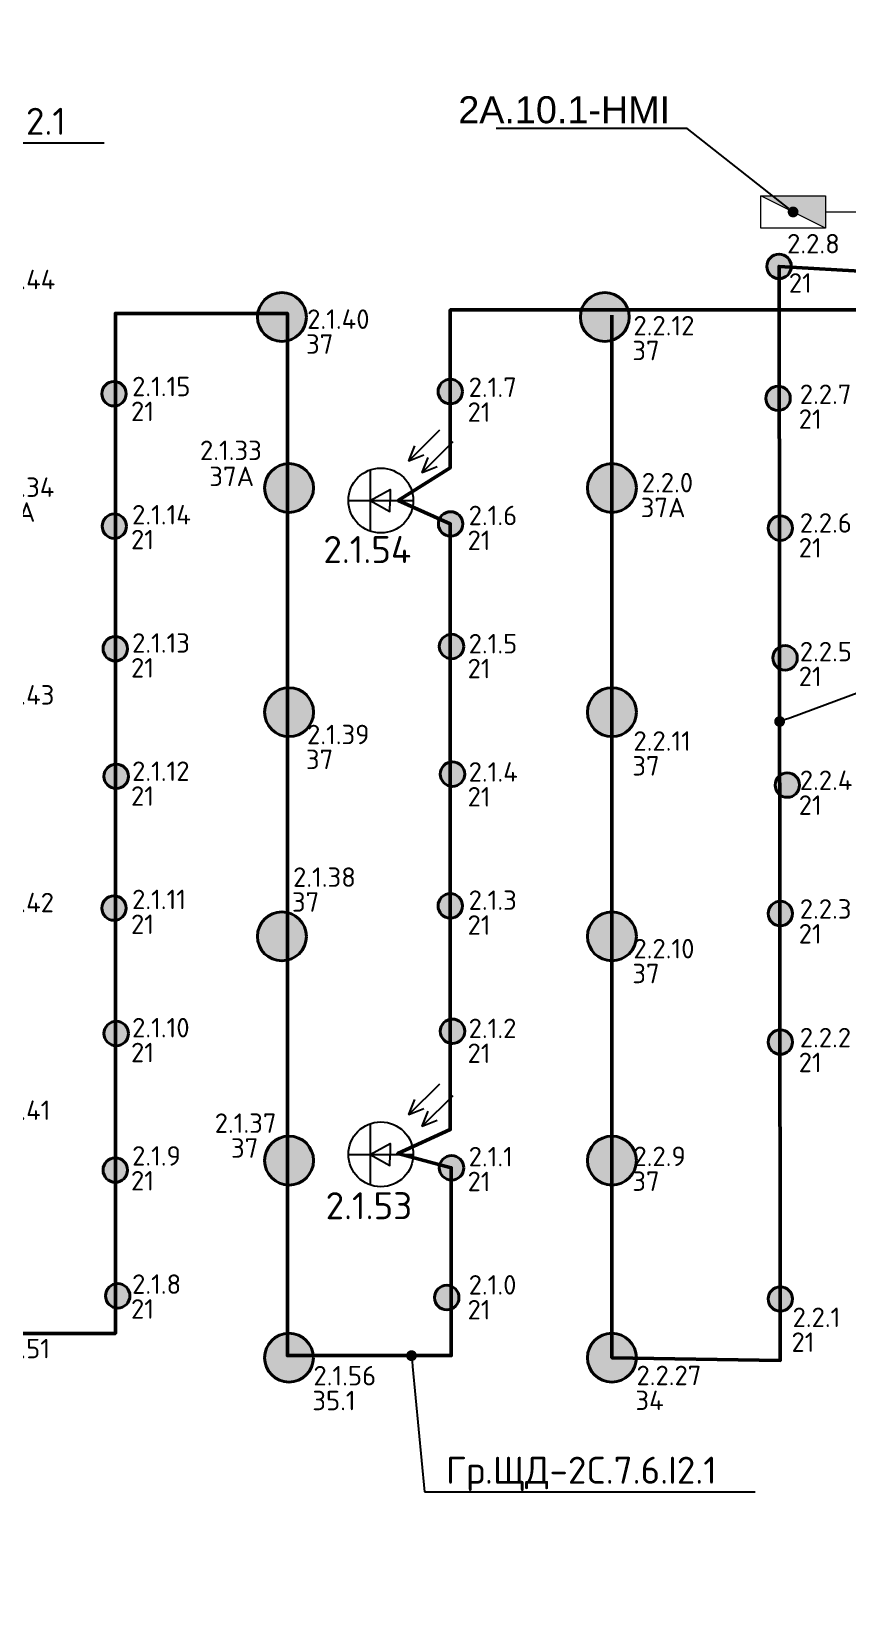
# Model space of a CAD drawing. Header units: millimetres. Extents: x -500444 to 437433, y -1435259 to 1593622.
# Drawn here: x -87041 to -79491, y -1387808 to -1373160 of the extents above; entities that cross this region are included whole.
import ezdxf
from ezdxf import colors
from ezdxf.entities.mleader import LeaderData, LeaderLine
from ezdxf.math import Vec2, Vec3

# ---------------------------------------------------------------- set-up
doc = ezdxf.new("R2010")
doc.units = ezdxf.units.MM
for name, color, linetype, lineweight in [('0_Авт.', 255, 'Continuous', 5), ('_АСУД_Щиты', 6, 'Continuous', 0), ('_Гр.ЩД-2C.7.6.I2.1', 6, 'Continuous', 50), ('_Гр.ЩД-2C.7.6.I2.2', 6, 'Continuous', 50), ('_освещение_dali', 3, 'Continuous', 50), ('Светильники аварийные', 1, 'Continuous', 40)]:
    doc.layers.add(name, color=color, linetype=linetype, lineweight=lineweight)
doc.layers.add('сВЕтильники', color=7, linetype='Continuous', lineweight=40, true_color=0x0000f0)
doc.styles.add('ISOCPEUR', font='isocpeur.ttf', dxfattribs={"height": 250})
doc.styles.get("Standard").update_dxf_attribs({"font": 'arial.ttf'})
doc.styles.add('TableTextStyle', font='isocpeur.ttf', dxfattribs={"width": 0.9})
doc.linetypes.add('Проводка в лотке', pattern='A,7.5,[130,ltypeshp.shx,S=0.5,R=0,X=0,Y=0],1,[130,ltypeshp.shx,S=1,R=90,X=0,Y=-0.5],1,[130,ltypeshp.shx,S=0.5,R=0,X=0,Y=0],7.5', length=17)

# ---------------------------------------------------------------- blocks, each defined once
blk = doc.blocks.new('A$C85fa3c5e')
at = {"layer": '0_Авт.', "color": 6, "lineweight": 25, "ltscale": 100}
for points in [[(5.417746751476443, 6.504526139769325), (2.58931962673023, 3.676099015023055), (3.1495424469515, 5.067555227666105)], [(5.417746751476443, 6.504526139769325), (2.58931962673023, 3.676099015023055), (3.980775839373337, 4.236321835244382)], [(6.65513414658335, 5.427814271205609), (3.826707021837137, 2.599387146459339), (4.386929842058407, 3.990843359102389)], [(6.65513414658335, 5.427814271205609), (3.826707021837137, 2.599387146459339), (5.218163234480244, 3.159609966680666)], [(-0.973161963223788, 2.837773034147467), (-0.9797434211436666, -2.835507508141315)], [(-3, 0), (3, 0)], [(-0.9762891355229613, 0), (0.849210957217224, 1.00349029789481), (0.849210957217224, -0.009745142086561742)], [(-0.9762891355229613, 0), (0.837584313495995, -1.022913873340165), (0.849210957217224, -0.009745142086565295)]]:
    blk.add_lwpolyline(points, dxfattribs=at)
blk.add_circle((0, 0), 3, dxfattribs=at)
blk = doc.blocks.new('*U718')
h = blk.add_hatch(color=0)
h.dxf.hatch_style = 1
h.paths.add_polyline_path([(-150.0000000000038, -299.9999999999981), (149.9999999999961, -300.0000000000018), (150.0000000000038, 299.9999999999981)])
at = {"color": 0}
blk.add_line((-150.0000000000038, -299.9999999999981), (150.0000000000038, 299.9999999999981), dxfattribs=at)
blk.add_lwpolyline([(-150.0000000000038, -299.9999999999981), (-149.9999999999961, 300.0000000000018), (150.0000000000038, 299.9999999999981), (149.9999999999961, -300.0000000000018)], close=True, dxfattribs=at)
blk = doc.blocks.new('_Dot')
at = {"color": 0, "linetype": 'ByBlock', "lineweight": -2}
blk.add_line((-0.5, 0), (-1, 0), dxfattribs=at)
at = {"color": 0, "linetype": 'ByBlock', "const_width": 0.5}
blk.add_lwpolyline([(-0.25, 0, 1), (0.25, 0, 1)], format="xyb", close=True, dxfattribs=at)
blk = doc.blocks.new('A$Cab2378fa')
at = {"lineweight": 25}
h = blk.add_hatch(color=256, dxfattribs=at)
h.paths.add_polyline_path([(162.3200226016343, -156.8074341095053, 0.442338187719691), (147.8289509192109, 177.7930304361507), (0, 0)])
h.paths.add_polyline_path([(-141.563621815294, -170.2577550872229), (0, 0), (-163.1532956101, 157.6124081457965, 0.4300962011212718)])
at = {"lineweight": 25, "true_color": 0xfff5f5}
h = blk.add_hatch(color=7, dxfattribs=at)
h.dxf.hatch_style = 1
h.paths.add_polyline_path([(0, 0), (-141.563621815294, -170.2577550872229, 0.1749231821694599), (2.967164162546396, -222.4173093796708, 0.1978084390242711), (162.3200226016343, -156.8074341095053)])
h.paths.add_polyline_path([(-163.1532956101, 157.6124081457965), (-0.005006659775972366, 0.004836623556911945), (147.8183996863663, 177.8018198814243, 0.1753976429270719), (2.967164162546396, 230.2278007939458, 0.2090141411030591)])
blk.add_circle((2.967164162546396, 3.905245705973357), 226.3225550869645)
blk = doc.blocks.new('A$C2267f1ef')
at = {"layer": 'сВЕтильники', "ltscale": 100, "xscale": 0.5, "yscale": 0.5, "zscale": 0.5}
for p in [(238041.2246875633, 11019.56446214439), (234998.1720142234, 9861.212563951034), (231885.6689624656, 9840.68186326744), (238032.5348071922, 9798.033547837753), (231888.8504199852, 8614.992928941268), (235001.353471743, 8635.523629624862), (238053.1036548484, 8597.071481187362), (231897.5479297508, 7481.12375779869), (235010.0509815086, 7501.654458482284), (238097.4151782859, 7396.109414536972), (231906.2454395164, 6299.75397630455), (235018.7484912742, 6320.284676988143), (238117.9840259422, 6218.897653062362), (231885.6689624656, 5080.30588670494), (234998.1720142234, 5100.836587388534), (238053.1036548484, 5029.810738999862), (231906.2454395164, 3919.50495286705), (235018.7484912742, 3940.035653550643), (238053.1036548484, 3840.727639634628), (235010.0509815086, 2676.394296128768), (231897.5479297508, 2655.863595445175), (231919.9020557273, 1491.656136949081), (234965.7394580711, 1475.916696031112), (238053.1036548484, 1462.675881822128)]:
    blk.add_blockref('A$Cab2378fa', p, dxfattribs=at)
at = {"layer": 'сВЕтильники', "ltscale": 100}
for p in [(233438.7314014305, 10548.90479455236), (236426.9821338523, 10548.90479455236), (233504.4967822898, 6891.756844956893), (236493.2205371727, 6891.756844956893), (233438.4872608055, 4816.679788072128), (236493.2205371727, 4816.679788072128), (233504.4967822898, 2741.732430894393), (236493.2205371727, 2741.732430894393), (233503.9932422508, 917.2695402693935), (236492.9916553367, 917.2695402693935)]:
    blk.add_blockref('A$Cab2378fa', p, dxfattribs=at)
at = {"layer": 'Светильники аварийные', "ltscale": 100}
for p in [(233504.4967822898, 8966.708016831893), (236493.2205371727, 8966.708016831893)]:
    blk.add_blockref('A$Cab2378fa', p, dxfattribs=at)
blk = doc.blocks.new('Гр.ЩД-2C.7.6.I2.1')
at = {"layer": '_Гр.ЩД-2C.7.6.I2.1', "color": 18, "true_color": 0x000000, "style": 'TableTextStyle'}
for s, p in [('37', (2864.887682959336, 10212.97868124652)), ('21', (1244.478524613849, 9589.797532723285)), ('21', (4359.811425305714, 9583.112531307852)), ('37А', (1969.319310225677, 8988.299830303295)), ('37А', (-55.56614014935622, 8657.660033635562)), ('21', (1244.478524613849, 8403.011818437604)), ('21', (4359.811425305714, 8396.326817021938)), ('21', (1244.478524613878, 7216.226104151923)), ('21', (4359.811425305714, 7209.541102736257)), ('37', (2863.868290828585, 6368.978715323843)), ('21', (1244.478524613878, 6029.440389866009)), ('21', (4359.811425305714, 6022.755388450343)), ('37', (2734.273818639238, 5048.940379349282)), ('21', (1244.478524613878, 4842.654675580328)), ('21', (4359.811425305714, 4835.969674164895)), ('21', (1244.478524613878, 3655.868961294414)), ('21', (4359.811425305714, 3649.183959878981)), ('37', (2170.404134610886, 2772.108100725338)), ('21', (1244.478524613907, 2469.083247008966)), ('21', (4359.811425305714, 2462.3982455933)), ('21', (1244.478524613907, 1282.297532723052)), ('21', (4359.811425305714, 1275.612531307386)), ('35.1', (2922.870312313767, 434.956237846287))]:
    blk.add_text(s, height=180, dxfattribs=at).set_placement(p)
at = {"layer": '_Гр.ЩД-2C.7.6.I2.1', "ltscale": 100, "style": 'TableTextStyle'}
for tag, p, height in [('37', (-5983.760286572084, 10809.1068917329), 180), ('21', (-4666.906159521794, 10824.157945588), 180), ('37', (-3018.074826544776, 10872.23982229503), 180), ('21', (-1695.341922022562, 10835.49718343979), 180), ('37', (-45.56614014935622, 10809.6600841803), 180), ('37', (2874.887682959336, 10442.97868124652), 180), ('21', (1254.478524613849, 9819.797532723285), 180), ('21', (4369.811425305714, 9813.112531307852), 180), ('21', (-1695.341922022562, 9649.872183439787), 180), ('21', (-4666.906159521794, 9627.72937415936), 180), ('37А', (1882.900165995714, 9228.873029522365), 180), ('37А', (-3018.074826544776, 8950.23977175029), 180), ('37А', (-5983.76028657188, 8887.106841188157), 180), ('37А', (-45.56614014935622, 8887.660033635562), 180), ('21', (1254.478524613849, 8633.011818437604), 180), ('21', (4369.811425305714, 8626.326817021938), 180), ('21', (-1695.341922022533, 8464.247183439787), 180), ('21', (-4666.906159521794, 8431.30080273049), 180), ('S', (3025.407353138682, 8275.881661238847), 250), ('S', (-4353.595106785986, 7627.972838017857), 250), ('21', (1254.478524613878, 7446.226104151923), 180), ('21', (4369.811425305714, 7439.541102736257), 180), ('21', (-4666.906159521794, 7234.872231301852), 180), ('21', (-1695.341922022533, 7278.622183439787), 180), ('37', (-3018.074826544776, 7028.239721205551), 180), ('37', (-5983.760286571647, 6965.106790643418), 180), ('37', (-45.56614014935622, 6965.659983090824), 180), ('37', (2873.868290828585, 6598.978715323843), 180), ('21', (1254.478524613878, 6259.440389866009), 180), ('21', (4369.811425305714, 6252.755388450343), 180), ('21', (-4666.906159521794, 6038.443659873446), 180), ('21', (-1695.341922022533, 6092.997183439787), 180), ('37', (2744.273818639238, 5278.940379349282), 180), ('37', (-3018.074826544776, 5106.239670660812), 180), ('35', (-5983.760286571473, 5043.106740098447), 180), ('37', (-45.56614014935622, 5043.659932546085), 180), ('21', (1254.478524613878, 5072.654675580328), 180), ('21', (4369.811425305714, 5065.969674164895), 180), ('21', (-4666.906159521794, 4842.015088444808), 180), ('21', (-1695.341922022504, 4907.372183439787), 180), ('21', (1254.478524613878, 3885.868961294414), 180), ('21', (4369.811425305714, 3879.183959878981), 180), ('21', (-4666.906159521794, 3645.586517016171), 180), ('21', (-1695.341922022504, 3721.747183439787), 180), ('S', (-3193.647263668347, 3474.915946934139), 250), ('37', (-45.56614014938532, 3121.659882001346), 180), ('37', (2019.281471343842, 3002.108100725338), 180), ('21', (1254.478524613907, 2699.083247008966), 180), ('21', (4369.811425305714, 2692.3982455933), 180), ('37', (-3005.871183830008, 2489.496291630436), 180), ('21', (-1695.341922022475, 2536.122183439787), 180), ('21', (-4666.906159521794, 2449.157945587533), 180), ('S', (3046.087516641375, 2202.827675833134), 250), ('21', (1254.478524613907, 1512.297532723052), 180), ('21', (4369.811425305714, 1505.612531307386), 180), ('21', (-1695.341922022475, 1350.497183439787), 180), ('34', (-45.56614014935622, 915.8721046221908), 180), ('35.1', (2932.870312313767, 664.956237846287), 180)]:
    blk.add_attdef(tag, p, '', height=height, dxfattribs=at)
blk = doc.blocks.new('Гр.ЩД-2C.7.6.I2.2')
at = {"layer": '_Гр.ЩД-2C.7.6.I2.2', "color": 18, "true_color": 0x000000, "style": 'TableTextStyle'}
for s, p in [('21', (7333.119883099702, 10778.40434890776)), ('37', (5884.765617470708, 10152.92531898152)), ('21', (7424.551688512889, 9518.006562569877)), ('37А', (5962.239642016721, 8700.04425079166)), ('21', (7424.551688512802, 8327.173229236389)), ('21', (7424.551688512744, 7136.339895903133)), ('37', (5884.765617470912, 6308.925217892043)), ('21', (7424.551688512714, 5945.506562569644)), ('21', (7424.551688512627, 4754.673229236156)), ('37', (5884.765617471028, 4386.925167347305)), ('21', (7424.551688512569, 3563.8398959029)), ('37', (5884.765617471145, 2464.925116802566)), ('21', (7357.812901112964, 975.1654582468327)), ('34', (5913.028679110241, 436.9903187900782))]:
    blk.add_text(s, height=180, dxfattribs=at).set_placement(p)
at = {"layer": '_Гр.ЩД-2C.7.6.I2.2', "ltscale": 100, "style": 'TableTextStyle'}
for tag, p in [('В2', (12205.05196637499, 33183.3878702689)), ('В2', (9579.396279082473, 32955.32612762414)), ('В2', (12300.56663556928, 31686.03717453382)), ('В2', (9702.046517007126, 31580.00609640358)), ('В2', (9797.56091516964, 30082.65535841975)), ('B2A', (12555.60066168856, 30063.43853781046)), ('В2', (9893.075313332156, 28585.30462043593)), ('B2A', (12651.11533088285, 28566.08784207539)), ('В2', (9988.589711494642, 27087.95388245187)), ('В2', (12587.11064315205, 27193.98508732836)), ('В2', (12682.62531234631, 25696.63439159328)), ('В2', (10084.10410965716, 25590.60314446804)), ('В2', (12778.13998154057, 24199.2836958582)), ('В2', (10179.61850781967, 24093.25240648421)), ('В2', (10275.13290598216, 22595.90166850039)), ('B2A', (13033.17400765988, 22576.68505913485)), ('В2', (10370.64730414467, 21098.55093051656)), ('B2A', (13128.68867685414, 21079.33436339954)), ('В2', (10466.16170230719, 19601.2001925325)), ('В2', (13064.68398912337, 19707.23160865274)), ('В2', (13160.19865831763, 18209.88091291767)), ('В2', (10561.67610046967, 18103.84945454868)), ('В2', (13255.7133275119, 16712.53021718259)), ('В2', (10657.19049863219, 16606.49871656485)), ('В2', (10752.7048967947, 15109.14797858102)), ('B2A', (13510.7473536312, 15089.93158045923)), ('В2', (10848.21929495719, 13611.79724059696)), ('B2A', (13606.26202282544, 13592.58088472392)), ('21', (7316.999942751732, 11141.79697442031)), ('ТР1', (9027.647345995661, 11181.34839045559)), ('ТР1', (11102.58887870451, 10882.18451002566)), ('ТР1', (12430.20398467615, 10895.06627101824)), ('ТР1', (10158.72110440511, 10804.91152048064)), ('37', (5894.765617470708, 10382.92531898152)), ('ТР1', (12580.79390151809, 9790.67219476495)), ('21', (7434.551688512889, 9748.006562569877)), ('ТР1', (9360.416758340856, 9647.18981422321)), ('ТР1', (10333.93586256889, 9690.56449748762)), ('ТР1', (11601.82585687867, 9689.905990358442)), ('37А', (5972.239642016721, 8930.04425079166)), ('21', (7434.551688512802, 8557.173229236389)), ('21', (7434.551688512744, 7366.339895903133)), ('37', (5894.765617470912, 6538.925217892043)), ('21', (7434.551688512714, 6175.506562569644)), ('21', (7434.551688512627, 4984.673229236156)), ('37', (5894.765617471028, 4616.925167347305)), ('21', (7434.551688512569, 3793.8398959029)), ('37', (5894.765617471145, 2694.925116802566)), ('21', (7367.812901112964, 1205.165458246833)), ('34', (5923.028679110241, 666.9903187900782))]:
    blk.add_attdef(tag, p, '', height=180, dxfattribs=at)

msp = doc.modelspace()

# ---------------------------------------------------------------- linework, layer by layer
at = {"layer": '_АСУД_Щиты', "ltscale": 100}
msp.add_lwpolyline([(-79692.8014051004, -1374828.666220622), (-79265.7383890663, -1374828.666220622), (-79265.73723294804, -1339471.520979323), (-74889.40127571233, -1339471.521122422), (-70513.08472661399, -1339114.284833795), (-66165.91883407319, -1338399.812112263), (-63393.50372606746, -1337708.571480975), (-64222.14562172517, -1334555.385940097)], dxfattribs=at)
at = {"layer": '_Гр.ЩД-2C.7.6.I2.1', "ltscale": 100}
msp.add_lwpolyline([(-87668.37352378853, -1385207.671892134), (-86265.33247657679, -1385207.671892134), (-86265.33247657679, -1375766.806895251), (-84673.62479238026, -1375766.806895251), (-84673.62479238026, -1385413.489729966), (-83156.58044979721, -1385413.489729966), (-83156.58044979721, -1383675.035621046), (-83652.67532019131, -1383543.805198837), (-83166.06044203599, -1383321.450824485), (-83166.06044203599, -1377714.713051903), (-83647.91701913252, -1377499.05686374), (-83166.06044203599, -1377196.44178122), (-83166.06044203599, -1375735.136092582), (-79265.7383890663, -1375735.136092582)], dxfattribs=at)
at = {"layer": '_Гр.ЩД-2C.7.6.I2.2', "ltscale": 100}
msp.add_lwpolyline([(-79265.7383890663, -1375383.613181575), (-80123.00776869614, -1375332.096089128), (-80111.12880141099, -1384888.98466945), (-80111.12880141099, -1385457.001027624), (-81669.75721884143, -1385432.43838815), (-81669.75721884143, -1375783.549483313)], dxfattribs=at)

# ---------------------------------------------------------------- block references
at = {"layer": '0_Авт.', "color": 1, "rotation": 89.99999999999999}
msp.add_blockref('*U718', (-79992.8014051004, -1374828.666220622), dxfattribs=at)
at = {"layer": '0_Авт.', "color": 3, "linetype": 'Проводка в лотке', "ltscale": 100, "xscale": 100, "yscale": 100, "zscale": 100}
for p in [(-83808.75671820287, -1377499.05686374), (-83808.69556812033, -1383550.340833388)]:
    msp.add_blockref('A$C85fa3c5e', p, dxfattribs=at)
at = {"layer": '_Гр.ЩД-2C.7.6.I2.1'}
ref = msp.add_blockref('Гр.ЩД-2C.7.6.I2.1', (-87365.71603844142, -1386353.668416946), dxfattribs=at)
ref.add_attrib('S', '2.1.53', (-84319.62852180004, -1384150.840741113), dxfattribs={"ltscale": 100, "height": 250, "style": 'TableTextStyle'})
ref.add_attrib('S', '2.1.54', (-84340.30868530273, -1378077.786755707), dxfattribs={"ltscale": 100, "height": 250, "style": 'TableTextStyle'})
ref.add_attrib('35.1', '2.1.56', (-84432.84572612765, -1385688.7121791), dxfattribs={"ltscale": 100, "height": 180, "style": 'TableTextStyle'})
ref.add_attrib('34', '2.1.51', (-87411.28217859077, -1385437.796312324), dxfattribs={"ltscale": 100, "height": 180, "style": 'TableTextStyle'})
ref.add_attrib('21', '2.1.0', (-82995.9046131357, -1384848.055885639), dxfattribs={"ltscale": 100, "height": 180, "style": 'TableTextStyle'})
ref.add_attrib('21', '2.1.1', (-82995.9046131357, -1383661.270171353), dxfattribs={"ltscale": 100, "height": 180, "style": 'TableTextStyle'})
ref.add_attrib('21', '2.1.2', (-82995.9046131357, -1382474.484457067), dxfattribs={"ltscale": 100, "height": 180, "style": 'TableTextStyle'})
ref.add_attrib('21', '2.1.3', (-82995.9046131357, -1381287.698742781), dxfattribs={"ltscale": 100, "height": 180, "style": 'TableTextStyle'})
ref.add_attrib('21', '2.1.4', (-82995.9046131357, -1380100.913028496), dxfattribs={"ltscale": 100, "height": 180, "style": 'TableTextStyle'})
ref.add_attrib('21', '2.1.5', (-82995.9046131357, -1378914.12731421), dxfattribs={"ltscale": 100, "height": 180, "style": 'TableTextStyle'})
ref.add_attrib('21', '2.1.6', (-82995.9046131357, -1377727.341599924), dxfattribs={"ltscale": 100, "height": 180, "style": 'TableTextStyle'})
ref.add_attrib('21', '2.1.7', (-82995.9046131357, -1376540.555885638), dxfattribs={"ltscale": 100, "height": 180, "style": 'TableTextStyle'})
ref.add_attrib('21', '2.1.8', (-86111.23751382751, -1384841.370884223), dxfattribs={"ltscale": 100, "height": 180, "style": 'TableTextStyle'})
ref.add_attrib('21', '2.1.9', (-86111.23751382751, -1383654.585169937), dxfattribs={"ltscale": 100, "height": 180, "style": 'TableTextStyle'})
ref.add_attrib('21', '2.1.10', (-86111.23751382754, -1382467.799455652), dxfattribs={"ltscale": 100, "height": 180, "style": 'TableTextStyle'})
ref.add_attrib('21', '2.1.11', (-86111.23751382754, -1381281.013741366), dxfattribs={"ltscale": 100, "height": 180, "style": 'TableTextStyle'})
ref.add_attrib('21', '2.1.12', (-86111.23751382754, -1380094.22802708), dxfattribs={"ltscale": 100, "height": 180, "style": 'TableTextStyle'})
ref.add_attrib('21', '2.1.13', (-86111.23751382754, -1378907.442312794), dxfattribs={"ltscale": 100, "height": 180, "style": 'TableTextStyle'})
ref.add_attrib('21', '2.1.14', (-86111.23751382757, -1377720.656598508), dxfattribs={"ltscale": 100, "height": 180, "style": 'TableTextStyle'})
ref.add_attrib('21', '2.1.15', (-86111.23751382757, -1376533.870884223), dxfattribs={"ltscale": 100, "height": 180, "style": 'TableTextStyle'})
ref.add_attrib('37А', '2.1.33', (-85482.8158724457, -1377124.795387424), dxfattribs={"ltscale": 100, "height": 180, "style": 'TableTextStyle'})
ref.add_attrib('37А', '2.1.34', (-87411.28217859077, -1377466.00838331), dxfattribs={"ltscale": 100, "height": 180, "style": 'TableTextStyle'})
ref.add_attrib('37', '2.1.37', (-85346.43456709757, -1383351.560316221), dxfattribs={"ltscale": 100, "height": 180, "style": 'TableTextStyle'})
ref.add_attrib('37', '2.1.38', (-84621.44221980218, -1381074.728037597), dxfattribs={"ltscale": 100, "height": 180, "style": 'TableTextStyle'})
ref.add_attrib('37', '2.1.39', (-84491.84774761283, -1379754.689701622), dxfattribs={"ltscale": 100, "height": 180, "style": 'TableTextStyle'})
ref.add_attrib('37', '2.1.40', (-84490.82835548208, -1375910.689735699), dxfattribs={"ltscale": 100, "height": 180, "style": 'TableTextStyle'})
ref.add_attrib('37', '2.1.41', (-87411.2821785908, -1383232.008534945), dxfattribs={"ltscale": 100, "height": 180, "style": 'TableTextStyle'})
ref.add_attrib('37', '2.1.42', (-87411.28217859077, -1381310.0084844), dxfattribs={"ltscale": 100, "height": 180, "style": 'TableTextStyle'})
ref.add_attrib('37', '2.1.43', (-87411.28217859077, -1379388.008433855), dxfattribs={"ltscale": 100, "height": 180, "style": 'TableTextStyle'})
ref.add_attrib('37', '2.1.44', (-87411.28217859077, -1375544.008332766), dxfattribs={"ltscale": 100, "height": 180, "style": 'TableTextStyle'})
at = {"layer": '_Гр.ЩД-2C.7.6.I2.2'}
ref = msp.add_blockref('Гр.ЩД-2C.7.6.I2.2', (-87365.71603844142, -1386353.668416946), dxfattribs=at)
ref.add_attrib('34', '2.2.27', (-81442.68735933118, -1385686.678098156), dxfattribs={"ltscale": 100, "height": 180, "style": 'TableTextStyle'})
ref.add_attrib('21', '2.2.1', (-79997.90313732845, -1385148.502958699), dxfattribs={"ltscale": 100, "height": 180, "style": 'TableTextStyle'})
ref.add_attrib('21', '2.2.2', (-79931.16434992885, -1382559.828521043), dxfattribs={"ltscale": 100, "height": 180, "style": 'TableTextStyle'})
ref.add_attrib('21', '2.2.3', (-79931.16434992879, -1381368.99518771), dxfattribs={"ltscale": 100, "height": 180, "style": 'TableTextStyle'})
ref.add_attrib('21', '2.2.4', (-79931.1643499287, -1380178.161854376), dxfattribs={"ltscale": 100, "height": 180, "style": 'TableTextStyle'})
ref.add_attrib('21', '2.2.5', (-79931.16434992867, -1378987.328521043), dxfattribs={"ltscale": 100, "height": 180, "style": 'TableTextStyle'})
ref.add_attrib('21', '2.2.6', (-79931.16434992861, -1377796.49518771), dxfattribs={"ltscale": 100, "height": 180, "style": 'TableTextStyle'})
ref.add_attrib('21', '2.2.7', (-79931.16434992853, -1376605.661854376), dxfattribs={"ltscale": 100, "height": 180, "style": 'TableTextStyle'})
ref.add_attrib('21', '2.2.8', (-80048.71609568968, -1375211.871442526), dxfattribs={"ltscale": 100, "height": 180, "style": 'TableTextStyle'})
ref.add_attrib('37А', '2.2.0', (-81393.4763964247, -1377423.624166154), dxfattribs={"ltscale": 100, "height": 180, "style": 'TableTextStyle'})
ref.add_attrib('37', '2.2.9', (-81470.95042097027, -1383658.743300143), dxfattribs={"ltscale": 100, "height": 180, "style": 'TableTextStyle'})
ref.add_attrib('37', '2.2.10', (-81470.95042097039, -1381736.743249599), dxfattribs={"ltscale": 100, "height": 180, "style": 'TableTextStyle'})
ref.add_attrib('37', '2.2.11', (-81470.9504209705, -1379814.743199054), dxfattribs={"ltscale": 100, "height": 180, "style": 'TableTextStyle'})
ref.add_attrib('37', '2.2.12', (-81470.95042097071, -1375970.743097964), dxfattribs={"ltscale": 100, "height": 180, "style": 'TableTextStyle'})
at = {"layer": '_освещение_dali', "ltscale": 100}
msp.add_blockref('A$C2267f1ef', (-318165.7160383407, -1386353.613174126), dxfattribs=at)

# ---------------------------------------------------------------- leaders
at = {"layer": '0_Авт.', "color": 1}
ml = msp.add_multileader_mtext('Standard', dxfattribs=at)
ml.set_content('2А.10.1-HMI', color=1)
ml.set_leader_properties()
ml.set_arrow_properties(name='DOT')
ml.build(insert=Vec2(0, 0))
ml.multileader.update_dxf_attribs({"has_dogleg": 0, "text_left_attachment_type": 6, "text_right_attachment_type": 6, "arrow_head_size": 100})
ctx = ml.context
ctx.base_point, ctx.char_height, ctx.arrow_head_size, ctx.landing_gap_size, ctx.plane_origin = Vec3(-83291.63318868623, -1374057.609291644), 250, 100, 200, Vec3(-642.0179764742061, -1246890.12971463)
ctx.left_attachment, ctx.right_attachment = 6, 6
notes = []
notes.append((ctx, [(1, (1, 1, 0), (-80964.29485307913, -1374057.609291644), (-1, 0), 8, [(1, [(-79992.8014051004, -1374828.666220622)], 0, [])])]))
ctx.mtext.insert, ctx.mtext.width, ctx.mtext.flow_direction = Vec3(-83091.63318868623, -1373757.609291644), 1553.829630348366, 5
at = {"layer": '_Гр.ЩД-2C.7.6.I2.1'}
ml = msp.add_multileader_mtext('Standard', dxfattribs=at)
ml.set_content('Гр.ЩД-2C.7.6.I2.1', color=256, style='ISOCPEUR')
ml.set_leader_properties()
ml.set_arrow_properties(name='DOT')
ml.build(insert=Vec2(0, 0))
ml.multileader.update_dxf_attribs({"has_dogleg": 0, "text_left_attachment_type": 6, "text_right_attachment_type": 6, "arrow_head_size": 100})
ctx = ml.context
ctx.base_point, ctx.char_height, ctx.arrow_head_size, ctx.landing_gap_size, ctx.plane_origin = Vec3(-89430.35269766407, -1374189.515705289), 250, 100, 200, Vec3(-4656.288770858911, -1245916.733616109)
ctx.left_attachment, ctx.right_attachment = 6, 6
notes.append((ctx, [(0, (1, 1, 0), (-89438.35269766407, -1374189.515705289), (1, 0), 8, [(1, [(-91099.32108384743, -1375278.32285615)], 0, [])])]))
ctx.mtext.insert, ctx.mtext.flow_direction = Vec3(-89230.35269766407, -1373864.515705289), 5
ml = msp.add_multileader_mtext('Standard', dxfattribs=at)
ml.set_content('Гр.ЩД-2C.7.6.I2.1', color=256, style='ISOCPEUR')
ml.set_leader_properties()
ml.set_arrow_properties(name='DOT')
ml.build(insert=Vec2(0, 0))
ml.multileader.update_dxf_attribs({"has_dogleg": 0, "text_left_attachment_type": 6, "text_right_attachment_type": 6, "arrow_head_size": 100})
ctx = ml.context
ctx.base_point, ctx.char_height, ctx.arrow_head_size, ctx.landing_gap_size, ctx.plane_origin = Vec3(-83405.89183657792, -1386673.512224415), 250, 100, 200, Vec3(1368.172090227235, -1258400.730135235)
ctx.left_attachment, ctx.right_attachment = 6, 6
notes.append((ctx, [(0, (1, 1, 0), (-83413.89183657792, -1386673.512224415), (1, 0), 8, [(1, [(-83524.63248176314, -1385413.489729966)], 0, [])])]))
ctx.mtext.insert, ctx.mtext.flow_direction = Vec3(-83205.89183657792, -1386348.512224415), 5
at = {"layer": '_Гр.ЩД-2C.7.6.I2.2'}
ml = msp.add_multileader_mtext('Standard', dxfattribs=at)
ml.set_content('Гр.ЩД-2C.7.6.I2.2', color=256, style='ISOCPEUR')
ml.set_leader_properties()
ml.set_arrow_properties(name='DOT')
ml.build(insert=Vec2(0, 0))
ml.multileader.update_dxf_attribs({"has_dogleg": 0, "text_left_attachment_type": 6, "text_right_attachment_type": 6, "arrow_head_size": 100})
ctx = ml.context
ctx.base_point, ctx.char_height, ctx.arrow_head_size, ctx.landing_gap_size, ctx.plane_origin = Vec3(-79075.7015578486, -1379157.289411144), 250, 100, 200, Vec3(5471.254403640894, -1250243.125663698)
ctx.left_attachment, ctx.right_attachment = 6, 6
notes.append((ctx, [(0, (1, 1, 0), (-79083.7015578486, -1379157.289411144), (1, 0), 8, [(1, [(-80117.7719724089, -1379544.408535595)], 0, [])])]))
ctx.mtext.insert, ctx.mtext.flow_direction = Vec3(-78875.7015578486, -1378832.289411144), 5
for ctx, leaders in notes:
    for number, flags, end, landing, length, lines in leaders:
        leader = LeaderData()
        leader.index, (leader.has_last_leader_line, leader.has_dogleg_vector, leader.attachment_direction) = number, flags
        leader.last_leader_point, leader.dogleg_vector, leader.dogleg_length = Vec3(end), Vec3(landing), length
        for number, points, colour, breaks in lines:
            line = LeaderLine()
            line.index, line.vertices, line.color, line.breaks = number, Vec3.list(points), colors.encode_raw_color(colour), breaks
            leader.lines.append(line)
        ctx.leaders.append(leader)

doc.saveas('drawing.dxf')
